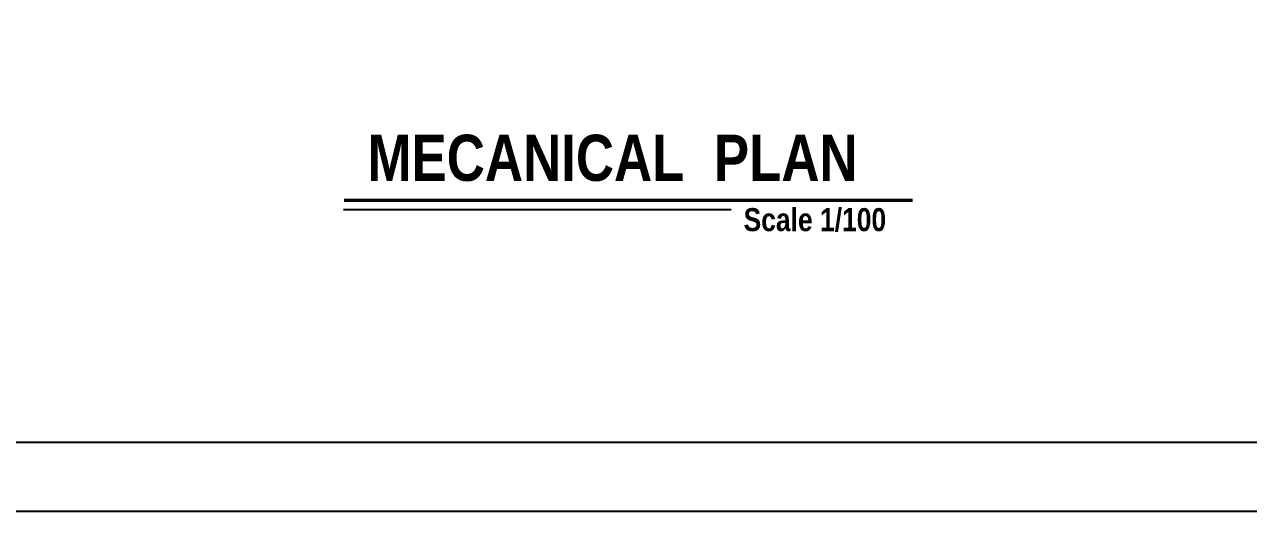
# Model space of a CAD drawing. Header units: inches. Extents: x -1482 to -895, y -39 to 122.
# Drawn here: x -1465.96 to -1454.09, y 46.15 to 50.87 of the extents above; entities that cross this region are included whole.
import ezdxf

# ---------------------------------------------------------------- set-up
doc = ezdxf.new("R2010")
doc.units = ezdxf.units.IN
doc.header["$MEASUREMENT"] = 0
for name, color, linetype in [('COL', 5, 'Continuous'), ('KADR', 5, 'Continuous'), ('nama', 252, 'Continuous'), ('TEXT', 4, 'Continuous')]:
    doc.layers.add(name, color=color, linetype=linetype)
doc.styles.add('shomare naghshe', font='swisscbo.ttf', dxfattribs={"height": 30})

msp = doc.modelspace()

# ---------------------------------------------------------------- linework, layer by layer
at = {"layer": 'COL', "const_width": 0.0347}
msp.add_lwpolyline([(-1462.8585, 49.1687), (-1457.3492, 49.1687)], dxfattribs=at)
at = {"layer": 'KADR'}
msp.add_lwpolyline([(-1444.7343, 46.8196), (-1471.4735, 46.8196), (-1471.4735, 85.38), (-1444.7343, 85.38)], close=True, dxfattribs=at)
at = {"layer": 'nama', "linetype": 'ByBlock'}
msp.add_lwpolyline([(-1472.1865, 86.0478), (-1444.1411, 86.0478), (-1444.1411, 46.1518), (-1472.1865, 46.1518)], close=True, dxfattribs=at)
at = {"layer": 'TEXT'}
msp.add_line((-1462.8627, 49.0797), (-1459.1085, 49.0797), dxfattribs=at)

# ---------------------------------------------------------------- texts
at = {"layer": 'TEXT', "ltscale": 0.5, "style": 'shomare naghshe'}
for s, height, p in [('MECANICAL  PLAN', 0.447174, (-1462.6319, 49.3575)), ('Scale 1/100', 0.223587, (-1458.9865, 48.8697))]:
    msp.add_text(s, height=height, dxfattribs=at).set_placement(p)

doc.saveas('drawing.dxf')
